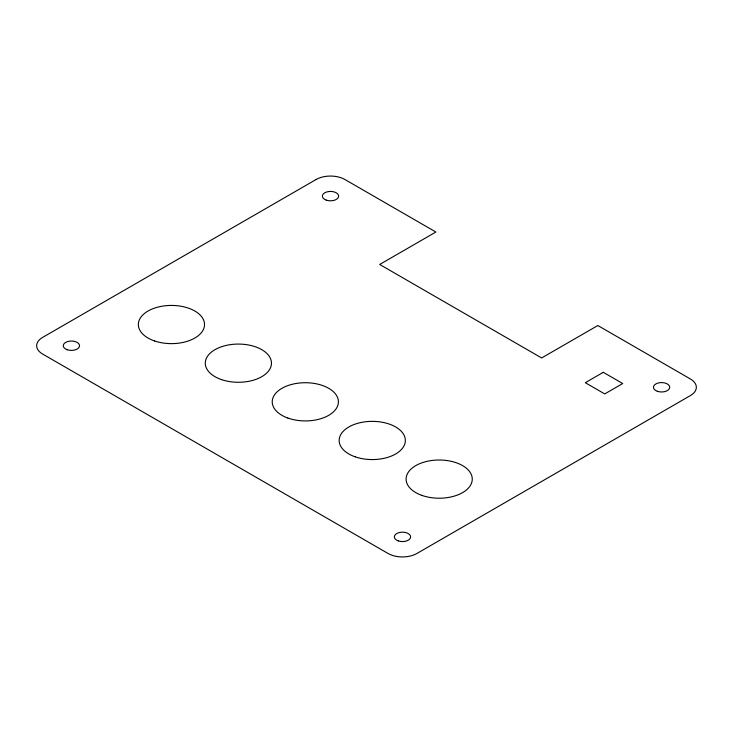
<?xml version="1.0" encoding="UTF-8"?>
<svg xmlns="http://www.w3.org/2000/svg" width="733" height="733" viewBox="0 0 733 733"><rect width="100%" height="100%" fill="white"/><g stroke="black" fill="none" stroke-linecap="round" stroke-linejoin="round"><path stroke-width="1.1" d="M316.115 179.503L42.615 337.409A20.359 11.755 0 0 0 42.615 354.03L388.096 553.497A20.359 11.755 0 0 0 416.885 553.497L690.385 395.591A20.359 11.755 0 0 0 690.385 378.97L597.826 325.525L541.632 357.961L379.694 264.466L435.878 232.022L344.904 179.503A20.359 11.755 0 0 0 316.115 179.503M603.296 372.318L585.3 382.708L604.734 393.923L622.729 383.533L603.296 372.318M154.663 340.992A33.077 19.095 0 0 0 204.525 324.692A33.077 19.095 0 0 0 155.158 307.906A33.077 19.095 0 0 0 154.663 340.992M326.222 200.118A8.145 4.7 0 0 0 338.655 196.279A8.145 4.7 0 0 0 326.661 191.982A8.145 4.7 0 0 0 326.222 200.118M221.632 379.648A33.077 19.095 0 0 0 271.467 363.311A33.077 19.095 0 0 0 222.053 346.562A33.077 19.095 0 0 0 221.632 379.648M657.309 391.275A8.145 4.7 0 0 0 669.733 387.427A8.145 4.7 0 0 0 657.748 383.13A8.145 4.7 0 0 0 657.309 391.275M398.193 540.872A8.145 4.7 0 0 0 410.627 537.023A8.145 4.7 0 0 0 398.642 532.726A8.145 4.7 0 0 0 398.193 540.872M67.115 349.714A8.145 4.7 0 0 0 79.54 345.866A8.145 4.7 0 0 0 67.555 341.578A8.145 4.7 0 0 0 67.115 349.714M421.722 495.334A33.077 19.095 0 0 0 472.254 479.739A33.077 19.095 0 0 0 423.601 462.266A33.077 19.095 0 0 0 421.722 495.334M355.01 456.769A33.077 19.095 0 0 0 405.331 440.936A33.077 19.095 0 0 0 356.43 423.692A33.077 19.095 0 0 0 355.01 456.769M287.886 418.057A33.077 19.095 0 0 0 338.389 402.417A33.077 19.095 0 0 0 289.691 384.99A33.077 19.095 0 0 0 287.886 418.057"/></g></svg>
